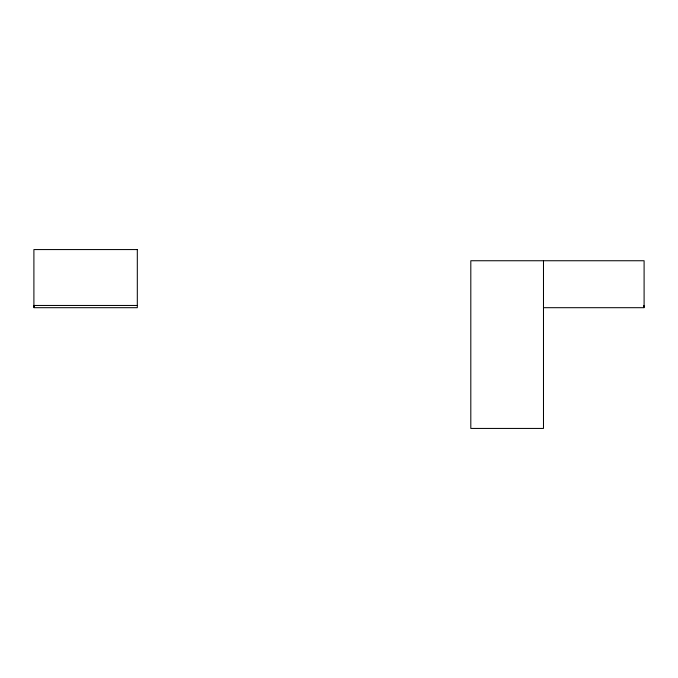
<?xml version="1.0" encoding="UTF-8"?>
<svg xmlns="http://www.w3.org/2000/svg" width="678" height="678" viewBox="0 0 678 678"><rect width="100%" height="100%" fill="white"/><g stroke="black" fill="none" stroke-linecap="round" stroke-linejoin="round"><path stroke-width="1.02" d="M33.9 305.464L137.312 305.464M543.832 307.693L644.1 307.693L644.1 260.742L470.812 260.742L470.812 428.437L543.485 428.437L543.485 260.742M643.88 305.464L643.88 307.473M34.12 305.464L34.12 307.473M137.312 249.563L33.9 249.563L33.9 307.693L137.312 307.693L137.312 249.563"/></g></svg>
